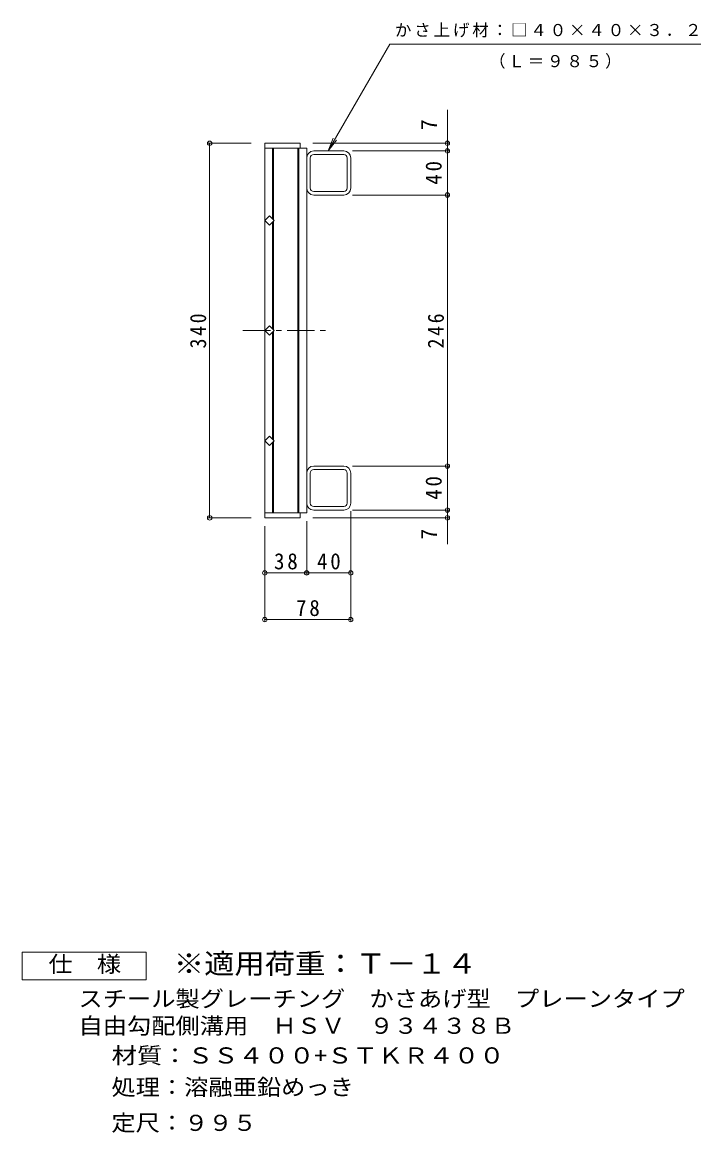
# Model space of a CAD drawing. Units: millimetres, scale not verified. Extents: x -758 to 858, y -686 to 568.
# Drawn here: x 242 to 858, y -518 to 491 of the extents above; entities that cross this region are included whole.
import ezdxf
from ezdxf.enums import TextEntityAlignment as Align

# ---------------------------------------------------------------- set-up
doc = ezdxf.new("R2010")
doc.units = ezdxf.units.MM
doc.header["$LTSCALE"] = 5
doc.header["$PDMODE"] = 32
doc.header["$PDSIZE"] = 4
doc.linetypes.add('CHAIN1', pattern=[8, 5, -1, 1, -1])
for name, color, linetype, lineweight in [('A-1_ピット', 2, 'Continuous', 9), ('A-2_蓋', 3, 'Continuous', 9), ('A-4_寸法', 7, 'Continuous', 9), ('F-4_F-4ﾚｲﾔ', 2, 'Continuous', 9)]:
    doc.layers.add(name, color=color, linetype=linetype, lineweight=lineweight)
doc.layers.add('F-5_F-5ﾚｲﾔ', color=3, linetype='Continuous')
doc.styles.add('ＭＳ ゴシック', font='')
doc.styles.get('ＭＳ ゴシック').set_extended_font_data('MS Gothic')

msp = doc.modelspace()

# ---------------------------------------------------------------- linework, layer by layer
at = {"layer": 'A-1_ピット'}
for p, q in [((533.762, 373.697), (506.562, 373.697)), ((500.162, 340.097), (500.162, 367.297)), ((503.362, 340.097), (503.362, 367.297)), ((533.762, 370.497), (506.562, 370.497)), ((536.962, 340.097), (536.962, 367.297)), ((540.162, 340.097), (540.162, 367.297)), ((506.562, 336.897), (533.762, 336.897)), ((533.762, 333.697), (506.562, 333.697)), ((500.162, 81.297), (500.162, 54.097)), ((503.362, 81.297), (503.362, 54.097)), ((533.762, 87.697), (506.562, 87.697)), ((506.562, 84.497), (533.762, 84.497)), ((536.962, 81.297), (536.962, 54.097)), ((540.162, 81.297), (540.162, 54.097)), ((533.762, 50.897), (506.562, 50.897)), ((533.762, 47.697), (506.562, 47.697))]:
    msp.add_line(p, q, dxfattribs=at)
for centre, radius, start, end in [((506.562, 367.297), 6.4, 90, 180), ((533.762, 367.297), 6.4, 0, 90), ((506.562, 367.297), 3.2, 90, 180), ((533.762, 367.297), 3.2, 0, 90), ((506.562, 340.097), 6.4, 180, 270), ((506.562, 340.097), 3.2, 180, 270), ((533.762, 340.097), 6.4, 270, 0), ((533.762, 340.097), 3.2, 270, 0), ((506.562, 81.297), 6.4, 90, 180), ((506.562, 81.297), 3.2, 90, 180), ((533.762, 81.297), 6.4, 0, 90), ((533.762, 81.297), 3.2, 0, 90), ((506.562, 54.097), 6.4, 180, 270), ((506.562, 54.097), 3.2, 180, 270), ((533.762, 54.097), 3.2, 270, 0), ((533.762, 54.097), 6.4, 270, 0)]:
    msp.add_arc(centre, radius, start, end, dxfattribs=at)
at = {"layer": 'A-2_蓋'}
for p, q in [((462.162, 380.697), (462.162, 40.697)), ((462.162, 376.197), (500.162, 376.197)), ((469.162, 376.197), (469.162, 312.182)), ((470.162, 376.197), (470.162, 311.182)), ((492.162, 376.197), (492.162, 45.197)), ((493.162, 376.197), (493.162, 45.197)), ((500.162, 376.197), (500.162, 45.197)), ((469.162, 309.211), (469.162, 212.182)), ((470.162, 310.212), (470.162, 211.182)), ((469.162, 112.182), (469.162, 209.211)), ((470.162, 111.182), (470.162, 210.212)), ((469.162, 45.197), (469.162, 109.211)), ((470.162, 45.197), (470.162, 110.211)), ((462.162, 45.197), (500.162, 45.197))]:
    msp.add_line(p, q, dxfattribs=at)
at = {"layer": 'A-2_蓋', "linetype": 'CHAIN1'}
msp.add_line((442.351, 210.697), (520.276, 210.697), dxfattribs=at)
at = {"layer": 'A-2_蓋'}
for points in [[(462.162, 380.697), (494.162, 380.697), (494.162, 376.197)], [(462.162, 40.697), (494.162, 40.697), (494.162, 45.197)]]:
    msp.add_lwpolyline(points, dxfattribs=at)
for points in [[(470.647, 310.697), (466.405, 306.454), (462.162, 310.697), (466.405, 314.939)], [(470.647, 210.697), (466.405, 206.454), (462.162, 210.697), (466.405, 214.939)], [(470.647, 110.697), (466.405, 114.939), (462.162, 110.697), (466.405, 106.454)]]:
    msp.add_lwpolyline(points, close=True, dxfattribs=at)
at = {"layer": 'A-4_寸法'}
for p, q in [((519.548, 373.697), (575.551, 470.697)), ((857.667, 470.697), (575.551, 470.697)), ((627.824, 16.7), (627.824, 411.162)), ((519.548, 373.697), (524.332, 385.245)), ((519.548, 373.697), (527.158, 383.614)), ((449.662, 380.697), (410.662, 380.697)), ((412.162, 40.697), (412.162, 380.697)), ((505.662, 380.697), (629.324, 380.697)), ((541.596, 373.697), (629.324, 373.697)), ((541.596, 333.697), (629.324, 333.697)), ((541.596, 87.697), (629.324, 87.697)), ((449.662, 40.697), (410.662, 40.697)), ((505.662, 40.697), (629.324, 40.697)), ((540.162, 46.597), (540.162, -53.159)), ((541.596, 47.697), (629.324, 47.697)), ((462.162, 33.197), (462.162, -53.159)), ((500.162, 37.697), (500.162, -10.803)), ((462.162, -9.303), (500.162, -9.303)), ((500.162, -9.303), (540.162, -9.303)), ((540.162, -16.803), (540.162, -10.803)), ((462.162, -51.659), (540.162, -51.659))]:
    msp.add_line(p, q, dxfattribs=at)
for p in [(412.162, 380.697), (627.824, 380.697), (627.824, 373.697), (627.824, 333.697), (627.824, 87.697), (412.162, 40.697), (627.824, 47.697), (627.824, 40.697), (462.162, -9.303), (500.162, -9.303), (540.162, -9.303), (462.162, -51.659), (540.162, -51.659)]:
    msp.add_point(p, dxfattribs=at)
at = {"layer": 'F-4_F-4ﾚｲﾔ'}
msp.add_lwpolyline([(242.132, -378.588), (242.132, -353.588), (354.632, -353.588), (354.632, -378.588)], close=True, dxfattribs=at)

# ---------------------------------------------------------------- texts
at = {"layer": 'A-4_寸法', "color": 2, "style": 'ＭＳ ゴシック'}
for p in [(622.824, 392.497), (622.824, 20.829)]:
    msp.add_text('7', height=14.66, rotation=90, dxfattribs=at).set_placement(p, align=Align.BOTTOM_LEFT)
at = {"layer": 'A-4_寸法', "char_height": 11, "attachment_point": 7, "style": 'ＭＳ ゴシック'}
for s, insert in [('\\T1.17;かさ上げ材：□４０×４０×３．２', (580.166, 476.771)), ('\\T1.17;（Ｌ＝９８５）', (665.566, 448.304))]:
    msp.add_mtext(s, dxfattribs=dict(at, insert=insert))
at = {"layer": 'A-4_寸法', "color": 2, "char_height": 14.66, "attachment_point": 7, "rotation": 90, "style": 'ＭＳ ゴシック'}
for s, insert in [('\\T1.27;\\W0.95;40', (622.824, 343.072)), ('\\T1.27;\\W0.9;340', (409.162, 194.447)), ('\\T1.27;\\W0.9;246', (624.824, 194.447)), ('\\T1.27;\\W0.95;40', (622.824, 57.072))]:
    msp.add_mtext(s, dxfattribs=dict(at, insert=insert))
at = {"layer": 'A-4_寸法', "color": 2, "char_height": 14.66, "attachment_point": 7, "style": 'ＭＳ ゴシック'}
for s, insert in [('\\T1.27;\\W0.95;38', (470.537, -6.303)), ('\\T1.27;\\W0.95;40', (509.537, -6.303)), ('\\T1.27;\\W0.95;78', (490.537, -48.659))]:
    msp.add_mtext(s, dxfattribs=dict(at, insert=insert))
at = {"layer": 'F-4_F-4ﾚｲﾔ', "style": 'ＭＳ ゴシック'}
for s, width, p in [('仕\u3000様', 1.1, (265.882, -376.089)), ('スチール製グレーチング\u3000かさあげ型\u3000プレーンタイプ', 1.1, (293.177, -407.549)), ('自由勾配側溝用\u3000ＨＳＶ\u3000９３４３８Ｂ', 1.1, (293.177, -432.089)), ('材質：ＳＳ４００+ＳＴＫＲ４００', 1.15, (323.225, -459.038)), ('処理：溶融亜鉛めっき', 1.1, (323.033, -487.807)), ('定尺：９９５', 1.1, (323.033, -520.218))]:
    msp.add_text(s, height=14.66, dxfattribs=dict(at, width=width)).set_placement(p, align=Align.BOTTOM_LEFT)
at = {"layer": 'F-5_F-5ﾚｲﾔ', "style": 'ＭＳ ゴシック', "width": 1.1}
msp.add_text('※適用荷重：Ｔ－１４', height=18.33, dxfattribs=at).set_placement((379.632, -378.588), align=Align.BOTTOM_LEFT)

doc.saveas('drawing.dxf')
